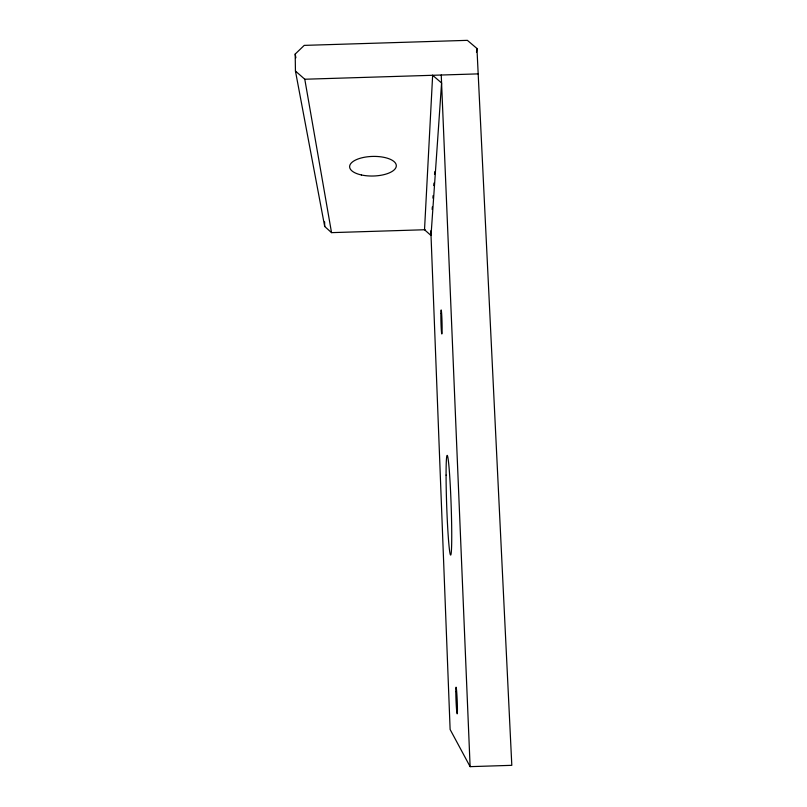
<?xml version="1.0" encoding="UTF-8"?>
<svg xmlns="http://www.w3.org/2000/svg" width="807" height="807" viewBox="0 0 807 807"><rect width="100%" height="100%" fill="white"/><g stroke="black" fill="none" stroke-linecap="round" stroke-linejoin="round"><path stroke-width="1.21" d="M432.149 209.457L432.32 206.945M432.915 198.149L433.087 195.637M433.762 185.59L433.934 183.078M434.529 174.282L434.701 171.77M476.483 52.213L476.947 48.47L467.384 40.35L304.229 45.384L295.191 54.069L295.443 71.036L324.707 226.495L331.536 232.638L425.188 229.733M430.837 230.752L450.124 729.498L470.118 766.65L511.809 765.329L476.947 48.47M295.443 71.036L304.784 79.237L478.188 73.881M295.191 54.069L295.876 57.791M304.784 79.237L331.536 232.638M441.247 75.021L470.118 766.65M324.616 221.875L324.707 226.495M432.643 75.293L424.522 229.753L431.019 235.503L441.58 82.97L432.643 75.293M361.405 174.968A23.353 9.805 -1.4 0 0 396.308 165.697A23.353 9.805 -1.4 0 0 361.173 157.99A23.353 9.805 -1.4 0 0 361.405 174.968M446.079 475.101A49.782 2.229 88 0 0 450.326 554.58A49.782 2.229 88 0 0 450.296 486.006A49.782 2.229 88 0 0 446.079 475.101M440.884 313.499A12.055 0.525 88.4 0 0 441.681 333.584A12.055 0.525 88.4 0 0 441.903 318.604A12.055 0.525 88.4 0 0 440.884 313.499M455.814 691.589A13.205 0.575 87.6 0 0 457.024 713.469A13.205 0.575 87.6 0 0 457.014 696.774A13.205 0.575 87.6 0 0 455.814 691.589"/></g></svg>
